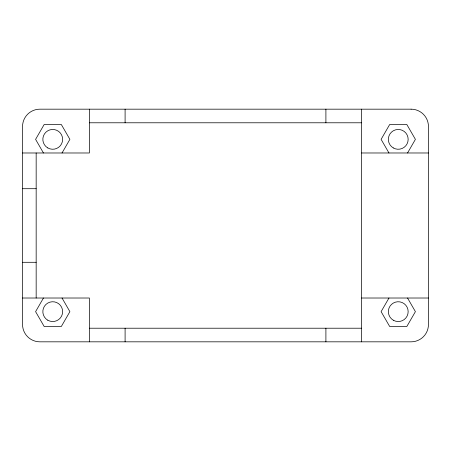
<?xml version="1.0" encoding="UTF-8"?>
<svg xmlns="http://www.w3.org/2000/svg" width="451" height="451" viewBox="0 0 451 451"><rect width="100%" height="100%" fill="white"/><g stroke="black" fill="none" stroke-linecap="round" stroke-linejoin="round"><path stroke-width="0.68" d="M62.029 152.985L69.894 139.359L61.319 124.51L44.17 124.51L35.595 139.359L43.459 152.985M43.459 298.015L35.595 311.641L44.17 326.49L61.319 326.49L69.894 311.641L62.029 298.015M407.541 152.985L415.405 139.359L406.83 124.51L389.681 124.51L381.106 139.359L388.971 152.985M388.971 298.015L381.106 311.641L389.681 326.49L406.83 326.49L415.405 311.641L407.541 298.015M89.377 122.785L361.623 122.785M22.55 152.985L89.377 152.985L89.377 109.176M361.623 152.979L428.45 152.985M22.55 188.704L36.165 188.704M22.55 262.296L36.165 262.296M22.55 298.015L89.377 298.015L89.377 341.824M361.623 298.015L428.45 298.015M89.377 328.215L361.623 328.215M361.623 109.176L361.623 341.824M325.904 109.176L325.904 122.785M325.904 328.215L325.904 341.824M125.096 109.176L125.096 122.785M125.096 328.215L125.096 341.824M36.165 152.979L36.165 298.021M411.126 109.176L39.874 109.176A17.324 17.324 0 0 0 22.55 126.5L22.55 324.5A17.324 17.324 0 0 0 39.874 341.824L411.126 341.824A17.324 17.324 0 0 0 428.45 324.5L428.45 126.5A17.324 17.324 0 0 0 411.126 109.176M47.795 320.216A9.899 9.899 0 0 0 62.644 311.641A9.899 9.899 0 0 0 47.795 303.066A9.899 9.899 0 0 0 47.795 320.216M47.795 147.934A9.899 9.899 0 0 0 62.644 139.359A9.899 9.899 0 0 0 47.795 130.784A9.899 9.899 0 0 0 47.795 147.934M393.306 147.934A9.899 9.899 0 0 0 408.155 139.359A9.899 9.899 0 0 0 393.306 130.784A9.899 9.899 0 0 0 393.306 147.934M393.306 320.216A9.899 9.899 0 0 0 408.155 311.641A9.899 9.899 0 0 0 393.306 303.066A9.899 9.899 0 0 0 393.306 320.216"/></g></svg>
